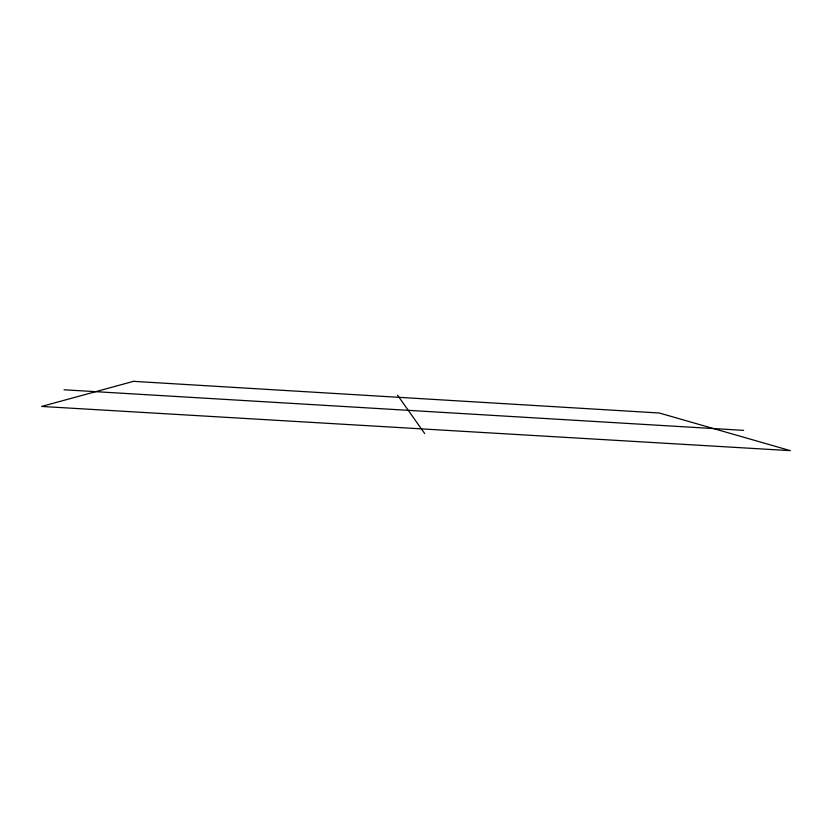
<?xml version="1.0" encoding="UTF-8"?>
<svg xmlns="http://www.w3.org/2000/svg" width="832" height="832" viewBox="0 0 832 832"><rect width="100%" height="100%" fill="white"/><g stroke="black" fill="none" stroke-linecap="round" stroke-linejoin="round"><path stroke-width="1.25" d="M64.043 389.782L743.621 430.362M397.54 395.19L424.694 433.555M133.515 381.347L41.6 406.442L790.4 450.653L659.308 413.005L133.515 381.347"/></g></svg>
